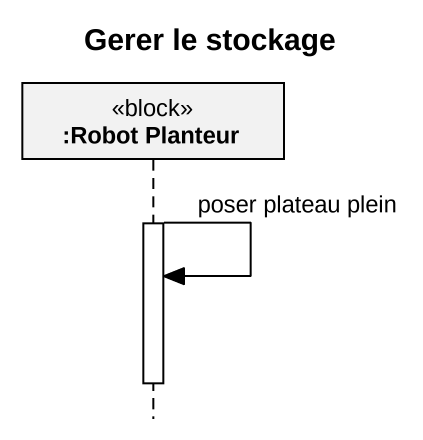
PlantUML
@startuml
title Gerer le stockage
hide footbox
participant ":Robot Planteur" as Robot_Planteur <<block>>

activate Robot_Planteur
Robot_Planteur -> Robot_Planteur : poser plateau plein
deactivate Robot_Planteur
@enduml
